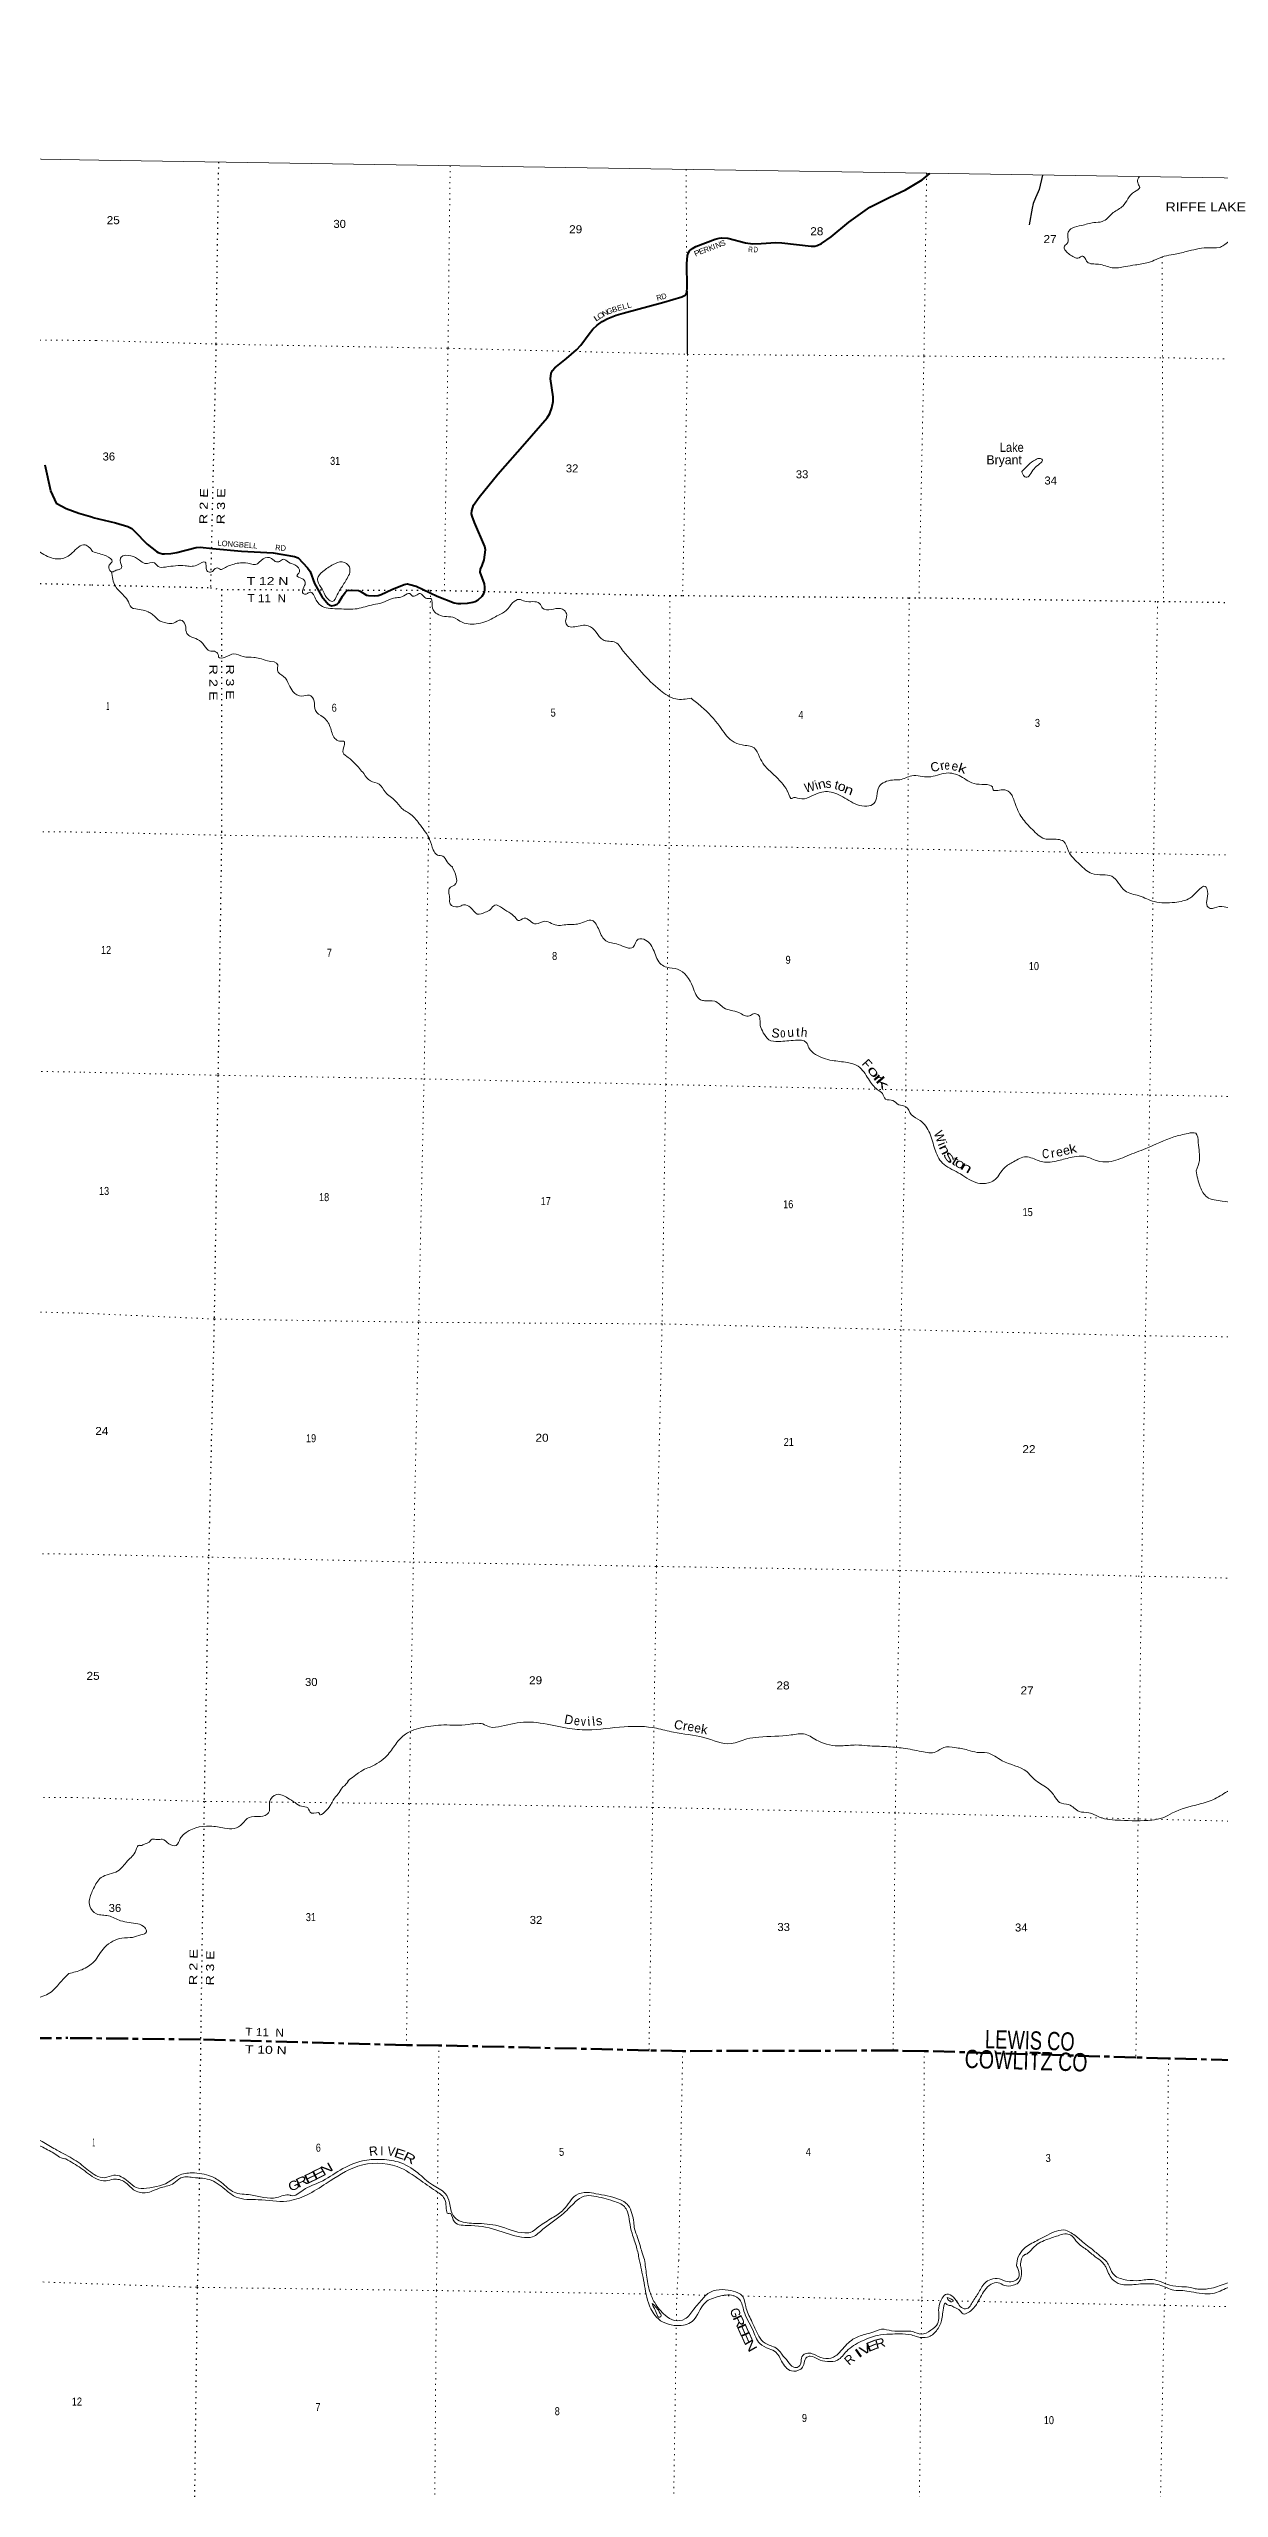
# Model space of a CAD drawing. Header units: feet. Extents: x -509309 to -252658, y -547785 to -360805.
# Drawn here: x -380073 to -354473, y -414164 to -360805 of the extents above; entities that cross this region are included whole.
import ezdxf
from ezdxf.enums import TextEntityAlignment as Align

# ---------------------------------------------------------------- set-up
doc = ezdxf.new("R2010")
doc.units = ezdxf.units.FT
doc.header["$LTSCALE"] = 80
doc.linetypes.add('DOTTED', pattern=[1.5, 0.3, -1.2])
doc.linetypes.add('LONG_DASH_SHORT_DASH', pattern=[9.9, 6, -1.2, 1.5, -1.2])
for name, color, linetype, lineweight in [('11', 7, 'LONG_DASH_SHORT_DASH', 60), ('26', 7, 'Continuous', 40), ('27', 7, 'Continuous', 13), ('29', 7, 'Continuous', 25), ('39', 7, 'Continuous', 13), ('4', 7, 'Continuous', 13), ('6', 7, 'DOTTED', 25), ('7', 7, 'DOTTED', 13)]:
    doc.layers.add(name, color=color, linetype=linetype, lineweight=lineweight)
doc.layers.add('12', color=7, linetype='Continuous')
doc.layers.add('41', color=7, linetype='Continuous')

msp = doc.modelspace()

# ---------------------------------------------------------------- linework, layer by layer
at = {"layer": '11'}
for points in [[(-411290.65, -403790.32), (-408670.03, -403799.57), (-403356.15, -403845.11), (-402970.56, -403857.08), (-398050.18, -403882.49), (-397734.7, -403881.31), (-392746.38, -404054.56), (-392515.37, -404058.12), (-387381.8, -404195.4), (-387259.07, -404185.22), (-382075.37, -404329.31), (-379655.6, -404316.21)], [(-348022.46, -404968.41), (-350213.06, -404914), (-351005.71, -404888.43), (-355582.94, -404762.19), (-356295.17, -404742.01), (-360922.46, -404600.84), (-361604.68, -404591.23), (-366208.41, -404601.37), (-366944.89, -404586.82), (-371542.55, -404478.34), (-372251, -404472.31), (-376751.76, -404347.37), (-379655.6, -404316.21)]]:
    msp.add_lwpolyline(points, dxfattribs=at)
at = {"layer": '26'}
for points in [[(-370596.21, -372103.82), (-370549.35, -371984.12), (-370520.6, -371764.56), (-370534.31, -371694.62), (-370758.79, -371169.64), (-370814.01, -371028.61), (-370826.41, -370974.86), (-370818.76, -370911.05), (-370780.95, -370788.8), (-370658.63, -370611.95), (-370253.42, -370107.75), (-369658.19, -369439.77), (-369169.4, -368874.62), (-369111.36, -368779.41), (-369070.03, -368659.51), (-369041.11, -368518.94), (-369038.8, -368420.08), (-369096.46, -368026.71), (-369086.57, -367902.89), (-369057.64, -367845), (-369003.76, -367786.83), (-368752.65, -367581.84), (-368529.95, -367390.45), (-368437.75, -367290.97), (-368256.16, -367036.94), (-368177.39, -366939.53), (-368082.34, -366848.57), (-367969.77, -366770.17), (-367846.78, -366705.93), (-367660.81, -366629.44), (-367513.67, -366584.76), (-366621.95, -366350.43), (-366227.4, -366232.4), (-366181.32, -366209.78), (-366156.53, -366191.18), (-366135.86, -366166.37), (-366118.15, -366138.46), (-366113.27, -366016.36), (-366120.11, -365510.39), (-366100.74, -365322.92), (-366082.14, -365265.04), (-366050.97, -365219.24), (-365993.29, -365169.94), (-365922.64, -365130.88), (-365495.16, -364971.14), (-365412.65, -364948.74), (-365350.66, -364938.41), (-365218.99, -364947.67), (-364834.32, -365052.82), (-364677.06, -365070.78), (-364490.35, -365066.73), (-364169.9, -365044.02), (-364040.63, -365050.11), (-363396.33, -365125.6), (-363321.55, -365124.53), (-363267.83, -365107.99), (-363175.84, -365062.96), (-362962.02, -364919.71), (-362574.05, -364598.32), (-362117.54, -364272.07), (-362015.64, -364214.93), (-361689.07, -364054), (-361332.03, -363893.07), (-360973.88, -363667.77), (-360804.05, -363530.21)], [(-379106.56, -371056.5), (-379417.08, -370968.3), (-379694.78, -370869.52), (-379899.9, -370755.76), (-380031.96, -370472.2), (-380149.55, -369915.36)], [(-379106.56, -371056.5), (-378615.28, -371172.68), (-378343.68, -371253.99), (-378255.13, -371299.54), (-378199.04, -371353.21), (-377918.74, -371637.28), (-377719.65, -371801.81), (-377684.53, -371822.48), (-377636.38, -371839.29), (-377585.34, -371853.49), (-377539.88, -371855.56), (-377405.58, -371845.22), (-377269.68, -371819.37), (-376853.21, -371713.78), (-376760.89, -371704.65), (-376489.22, -371734.06), (-375858.14, -371791.09), (-375168.43, -371833.02), (-374698.7, -371911.37), (-374618.78, -371942.99), (-374413.55, -372159.44), (-374354.1, -372237.25), (-374262.07, -372504.43), (-374099.78, -372782.87), (-373963.09, -372953.27), (-373932.09, -372976.01), (-373908.01, -372985.34), (-373882.51, -372986.36), (-373824.64, -372978.08), (-373762.5, -372951.6), (-373731.66, -372916.06), (-373648.78, -372776.46), (-373591.15, -372694.86), (-373543.62, -372657.65), (-373515.73, -372647.94), (-373300.48, -372655.63), (-373260.54, -372667.99), (-373125.05, -372755.2), (-373080.77, -372763.08), (-372948.53, -372769.28), (-372867.51, -372761.6), (-372801.82, -372738.27), (-372571.39, -372631.82), (-372301.77, -372523.28), (-372266.65, -372512.95), (-372231.14, -372510.85), (-372173.66, -372521.21), (-372040.77, -372560.37), (-371581.56, -372779.47), (-371208.7, -372924.32), (-371129.37, -372938.09), (-371059.92, -372940.86), (-370917.35, -372928.45), (-370795.43, -372911.92), (-370748.24, -372898.3), (-370683.85, -372860.23), (-370597.07, -372779.61), (-370555.97, -372720.47), (-370545.41, -372690.72), (-370535.08, -372639.04), (-370535.08, -372581.15), (-370546.27, -372507.34), (-370638.54, -372254.25), (-370630.12, -372190.43), (-370596.21, -372103.82)]]:
    msp.add_lwpolyline(points, dxfattribs=at)
at = {"layer": '29'}
msp.add_line((-366113.53, -366109.89), (-366111.86, -367473.88), dxfattribs=at)
msp.add_lwpolyline([(-358341.93, -363568.81), (-358414.54, -363880.55), (-358432.08, -363932.18), (-358492.99, -364066.44), (-358543.56, -364192.43), (-358567.31, -364293.64), (-358633.38, -364653.02)], dxfattribs=at)
at = {"layer": '39'}
for points in [[(-356215.81, -363601.77), (-356254.39, -363659.65), (-356247.09, -363758.32), (-356212.21, -363837.39), (-356326.56, -363932.03), (-356581.52, -364243.6), (-356789.33, -364388.97), (-357036.28, -364585.98), (-357215.76, -364605.06), (-357484.58, -364668.9), (-357688.86, -364725.78), (-357775, -364818.89), (-357780.96, -364931.47), (-357803.47, -365069.93), (-357865.02, -365137.3), (-357847.98, -365199.97), (-357673.42, -365349.83), (-357563.33, -365385.91), (-357453.86, -365341.49), (-357404.46, -365394.65), (-357361.43, -365467.83), (-357110.65, -365516.36), (-356816.08, -365593.82), (-356531.82, -365568.48), (-356307.76, -365532.05), (-356021.01, -365478.58), (-355680.51, -365343.52), (-355470.44, -365300.82), (-355193.64, -365241.14), (-354741.32, -365158.3), (-354471.46, -365150.82), (-354265.87, -365017.49), (-353852.34, -364849.47), (-353837.35, -364914.12), (-353619.29, -364875.57), (-353359.71, -364763.29), (-353208.13, -364727.64), (-353160.6, -364656.01), (-353142.77, -364555.7), (-353042.78, -364593.62), (-352936.47, -364615.55), (-352947.75, -364569.08), (-352956.63, -364500.52), (-352906.09, -364370.58), (-352897.19, -364203.72), (-352899.9, -364127.21), (-352905.14, -364080.84), (-352946.98, -364055.98), (-352968.25, -364005.32), (-352863.83, -363902.46), (-352557.66, -363658.42)], [(-384127.74, -369433.6), (-383869.3, -369449.92), (-383468.77, -369407.82), (-383295.69, -369390.38), (-382945.06, -369452.08), (-382448.79, -369453.68), (-382140.46, -369398.09), (-382066.69, -369308.73), (-382023.4, -369116.35), (-381862.53, -368984.09), (-381713.39, -368956.22), (-381329.87, -369096.85), (-381168.23, -369165.7), (-380979.53, -369301.32), (-380849.32, -369574.8), (-380781.77, -369746.77), (-380661.61, -369895.42), (-380587.35, -370149.94), (-380622.8, -370354.52), (-380780.63, -370547.15), (-380905.24, -370798.61), (-380907.65, -370947.39), (-380661.64, -371266.89), (-380416.96, -371668.82), (-380141.24, -371890.25), (-379806.81, -371959.74), (-379563.65, -371832.77), (-379279.49, -371656.16), (-379195.87, -371703.69), (-379144.48, -371756.77), (-379119.08, -371800.73)], [(-358786.88, -370053.5), (-358494.55, -369792.87), (-358381.41, -369768.64), (-358335.68, -369801.61), (-358366.73, -369851.39), (-358495.44, -369961.88), (-358596.4, -370096.99), (-358678.27, -370176.09), (-358724.38, -370165.24), (-358771.75, -370110.1), (-358786.88, -370053.5)], [(-379119.08, -371800.73), (-378975.1, -371846.67), (-378816.95, -371897.66), (-378688.23, -372020.58), (-378739.61, -372082.09), (-378761.08, -372160.2), (-378688.07, -372245.95), (-378602.93, -372211.18), (-378536.25, -372196.22), (-378483.31, -372160.9), (-378512.77, -372001.44), (-378491.37, -371927.35), (-378275.46, -371896.82), (-378089.87, -371990.53), (-377970.31, -372060.98), (-377758.8, -372052.51), (-377677.61, -372130.35), (-377518.78, -372141.11), (-377093.59, -372114.14), (-376835.7, -372100.42), (-376651.36, -372033.13), (-376631.06, -372140.13), (-376602.53, -372237.2), (-376512.12, -372246.79), (-376450.75, -372189.48), (-376365.78, -372164.77), (-376318, -372195.76), (-376267.38, -372178.51), (-376157.71, -372122.03), (-375878.7, -372050.32), (-375663.62, -372068.06), (-375551.24, -372088.09), (-375385.99, -371960.11), (-375200.69, -371953.2), (-375089.27, -372029.55), (-375026.65, -372016.53), (-374943.28, -371967.65), (-374829.72, -372035.98), (-374693.81, -372092.63), (-374589.79, -372247.33), (-374645.61, -372332.9), (-374539.92, -372391.04), (-374462.75, -372468.82), (-374494.84, -372578.94), (-374507.35, -372721.6), (-374441.09, -372730.78), (-374359.83, -372687.89), (-374221.98, -372865.3), (-374083.5, -373006.5), (-373724.02, -373054.88), (-373325.4, -373051.6), (-372973.63, -372963.02), (-372785.79, -372925.98), (-372560.66, -372827.19), (-372306.07, -372771.16), (-372176.38, -372721.05), (-372114.93, -372776.42), (-372042.21, -372761.57), (-371948.92, -372720.9), (-371849.72, -372805.09), (-371759.58, -372830.77), (-371715.27, -372829.51), (-371690.46, -372908.41), (-371667.17, -373075.82), (-371582.16, -373165.8), (-371420.06, -373220.88), (-371239.23, -373240.06), (-371031.78, -373350.24), (-370677.95, -373376.38), (-370491.88, -373325.22), (-370237.99, -373192.72), (-370067.16, -373090.99), (-369927.38, -372922.34), (-369785.2, -372848.29), (-369661.1, -372888.64), (-369484.11, -372897.69), (-369339.85, -372936.37), (-369273.19, -373040.12), (-369086.49, -373069.46), (-368882.83, -373048.78), (-368796.96, -373088.48), (-368744.25, -373183.95), (-368767.49, -373364.65), (-368704.34, -373438.16), (-368569.61, -373446.5), (-368273.35, -373425.38), (-368102.68, -373567.13), (-367950.56, -373734.72), (-367854.42, -373762.52), (-367705.75, -373779.13), (-367509.95, -373981.68)], [(-378700.4, -372242.98), (-378616.96, -372559.05), (-378429.32, -372767.49), (-378332.99, -372901.94), (-378226.82, -373048.63), (-378210.75, -373050.91), (-377897.97, -373122.64), (-377810.26, -373172.43), (-377766.61, -373209.39), (-377681.53, -373295.35), (-377487.51, -373367.07), (-377344.63, -373369.5), (-377184.45, -373301.8), (-377087.61, -373406.07), (-377064.21, -373567.45), (-376987.22, -373655.29), (-376819.29, -373722.54), (-376672.66, -373857.84), (-376555.93, -373976.53), (-376451.4, -373984.35), (-376370.03, -374052.14), (-376358.96, -374110.68), (-376216.08, -374113.11), (-376027.62, -374039.86), (-375819.31, -374099.75), (-375592.16, -374117.7), (-375465.69, -374137.97), (-375289.47, -374191.27), (-375063.53, -374279.63), (-375073.65, -374400.19), (-374937.08, -374535.32), (-374821.36, -374712.35), (-374733.4, -374864.77), (-374537.85, -374964.68), (-374374.44, -374943.32), (-374267.98, -375073.91), (-374243.34, -375279.58), (-374072.73, -375425.35), (-373917.42, -375641.29), (-373817, -375888.49), (-373713.32, -375946.59), (-373608.92, -375962.46), (-373612.42, -376048.92), (-373635.24, -376205.48), (-373522.23, -376306.01), (-373371.65, -376445.4), (-373186.12, -376659.84), (-373039.9, -376819.28), (-372849.9, -376890.93), (-372712.01, -377066.33), (-372497.83, -377253.09), (-372351.75, -377420.58), (-372156.72, -377550.67), (-371945.44, -377789.69), (-371743.43, -378098.99), (-371664.83, -378327.7), (-371570.14, -378439.99), (-371451.79, -378464.14), (-371363.34, -378588.39), (-371248.43, -378694.98), (-371237.29, -378701.06)], [(-373499.65, -372298.09), (-373498.9, -372137.12), (-373658.06, -372027.77), (-373850.26, -372084.86), (-374080.35, -372237.89), (-374193.83, -372398.95), (-374173.32, -372493.87), (-374069.64, -372668.69), (-373965.47, -372846.57), (-373876.2, -372891.31), (-373763, -372746.35), (-373634.5, -372531.22), (-373499.65, -372298.09)], [(-367509.95, -373981.68), (-367103.29, -374447.38), (-366697.36, -374838.63), (-366360.39, -375025.46), (-366021.46, -375012.38)], [(-366021.46, -375012.38), (-365797.69, -375196.02), (-365396.55, -375631.45), (-365128.16, -375943.89), (-364910.27, -376032.11), (-364647.73, -376098.96), (-364526.31, -376296.21), (-364422.7, -376475.05), (-364212.96, -376685.88), (-363921.01, -377032.92), (-363907.4, -377061.33), (-363813.2, -377201.77), (-363809.1, -377197.82), (-363658.28, -377206.42), (-363243.54, -377084.7), (-362925.25, -377070), (-362578.01, -377244.94), (-362181.64, -377372.42), (-362025.62, -377312.7), (-361964.49, -377152.77), (-361910.59, -376944.42), (-361620.27, -376800.46), (-361461.12, -376793.11), (-361200.01, -376709.02), (-360825.99, -376731.48), (-360446.12, -376647.4), (-360125.32, -376721.28), (-359781.96, -376888.1), (-359423.41, -376990.79), (-359423.45, -376992.81), (-359210.45, -377014.54), (-359056.4, -377069.48), (-358945.47, -377290.7), (-358784.22, -377629.49), (-358559.1, -377882.83), (-358290.78, -378082.59), (-358003.23, -378099.56), (-357877.11, -378139.94), (-357770.09, -378355.05), (-357521.45, -378645.02), (-357261.22, -378846.64), (-357022.1, -378870.84), (-356825.41, -378904.37), (-356532.98, -379223.25), (-356224.87, -379333.14), (-355892.9, -379459.52), (-355442.28, -379475.24), (-355112.57, -379382.26), (-354948.92, -379230.11), (-354780.07, -379126.34), (-354727.57, -379233.88), (-354747.26, -379442.81), (-354713.46, -379584.24), (-354617.25, -379608.01), (-354578.77, -379594.58), (-354362.97, -379570.09), (-354094.8, -379661.18), (-353867.06, -379644.93), (-353659.31, -379620.3), (-353457.24, -379692.16), (-353244.14, -379707.86), (-353042.52, -379689.16), (-352840.98, -379674.48), (-352567.09, -379667.07), (-352412.8, -379707.93), (-352156.78, -379802.84), (-351894.76, -379783.16), (-351787.08, -379607.92), (-351769.67, -379415.04), (-351610.81, -379307.08), (-351251.32, -379472.16), (-350997.62, -379585.14), (-350631.48, -379597.41), (-350444.33, -379600.6), (-350379, -379547.38), (-350272.63, -379565.29), (-350071.98, -379602.92), (-349988.33, -379537.94), (-349937.9, -379414.04), (-349726.01, -379383.44), (-349606.28, -379327.13), (-349409.81, -379139.31), (-349199.84, -379102.64), (-349019.53, -379152), (-348575.39, -379193.77), (-348288.7, -379144.32), (-348035.23, -379035.95), (-347792.81, -378985.75), (-347665.79, -378973.83), (-347629.08, -378972.51)], [(-371251.3, -378693.32), (-371161.74, -378921.82), (-371170.27, -379066.55), (-371313.07, -379176.81), (-371320.83, -379277.28), (-371304.87, -379402.31), (-371296.64, -379509.1), (-371116.56, -379572.53), (-371001.13, -379532.24), (-370849.06, -379585.14), (-370702.6, -379730.5), (-370528.85, -379693.21), (-370415.09, -379632.77), (-370314.76, -379533.87), (-370150.92, -379605.07), (-369965.71, -379720.91), (-369852.8, -379827.47), (-369809.33, -379874.49), (-369675.58, -379822.44), (-369547.76, -379880.96), (-369414.04, -379947.62), (-369227.83, -379888.42), (-369077.7, -379937.25), (-368921.47, -379982.17), (-368762.15, -379964.76), (-368471.89, -379941.53), (-368190.86, -379869.85), (-368037.56, -380085.76), (-367890.58, -380317.65), (-367618.18, -380396.74), (-367293.08, -380454.6), (-367181.4, -380281.44), (-367020.73, -380302.28), (-366835.68, -380544.89), (-366677.59, -380833.31), (-366557.86, -380893.7), (-366319.11, -380940.02), (-365987.58, -381325.98), (-365817.27, -381606.56), (-365731.09, -381628.15), (-365507.79, -381635.98), (-365304.98, -381782.3), (-364982.69, -381886.38), (-364748.46, -381960.8), (-364657.04, -381912.05), (-364562.74, -381929.75), (-364510.51, -382170.1), (-364444.75, -382326.16), (-364326.6, -382479.08), (-364111.9, -382518.96), (-363739.03, -382491.1), (-363504.35, -382539.36), (-363448, -382657.03), (-363305.57, -382802.32), (-362939.45, -382933.32), (-362606.1, -382979.24), (-362372, -383061.7), (-362145.28, -383339.22), (-361944, -383574.05), (-361840.78, -383658.31), (-361770.37, -383778.23), (-361609.9, -383811.14), (-361480.62, -383901.88), (-361324.35, -383944.79), (-361208.49, -384113.77), (-361017.52, -384245.8), (-360804.93, -384525.1), (-360692.11, -384871.1), (-360526.28, -385177.77), (-360179.66, -385388.92), (-359796.86, -385602.69), (-359620.15, -385627.84), (-359372.99, -385535.46), (-359171.35, -385281.33), (-358971.86, -385151.92), (-358700.2, -385039.84), (-358553.86, -385074.53), (-358297.63, -385157.37), (-357954.7, -385114.92), (-357647.48, -385041.67), (-357429.87, -385029.28), (-357153.72, -385124.53), (-356888.47, -385151.18), (-356485.64, -385019.2), (-356080.33, -384861.1), (-355464.02, -384605.99), (-355150.69, -384528.82), (-354987.59, -384525.56), (-354932.76, -384731.74), (-354907.23, -385120.53), (-354979.63, -385350.7)], [(-354979.63, -385350.7), (-354890.96, -385696.3), (-354743.84, -385920.14), (-354405.17, -386008.41), (-353952.25, -386124.78), (-353757.77, -386287.06), (-353785.76, -386509.94), (-353780.65, -386681.06), (-353663.95, -386918.48), (-353636.77, -387094), (-353581.21, -387257.94), (-353393.54, -387347.66), (-353148.62, -387386.03), (-352971.79, -387286.42), (-352753.86, -387372.63), (-352747.38, -387378)], [(-379632.24, -402906.73), (-379350.4, -402822.14), (-379085.72, -402647.56), (-378854.87, -402333.57), (-378669.37, -402197.88), (-378472.96, -402130.8), (-378239.18, -402114.66), (-378057.1, -402061.42), (-377939.25, -401997.02), (-377975.82, -401899.81), (-378129.43, -401818.72), (-378502.65, -401749.99), (-378768.56, -401644.85), (-379029.47, -401600.16), (-379177.56, -401432.64), (-379183.16, -401289.68), (-379092.41, -401045.74), (-378927.27, -400807.08), (-378568.6, -400668.31), (-378353.4, -400444.6), (-378248.97, -400341.74), (-378166.23, -400212.36), (-378089.84, -400100.98), (-378085.85, -400103.06), (-377992.9, -400082.51), (-377881.36, -400034.1), (-377813.81, -399968.85), (-377703.24, -399976.77), (-377592.39, -399968.59), (-377449.16, -400067.62), (-377284.74, -400104.63), (-377197.59, -399953.18), (-377127.65, -399865.84), (-376544.74, -399680.58), (-376227.49, -399726.23), (-376018.24, -399731.8), (-375841.4, -399632.19), (-375694.06, -399491.83), (-375442.1, -399471.98), (-375265.58, -399390.47), (-375246.23, -399201.66), (-375243.39, -399153.41), (-375087.58, -398989.05), (-374847.38, -399067.59), (-374688.05, -399166.89), (-374546.53, -399247.78), (-374410.21, -399280.28), (-374327.69, -399398.4), (-374152.76, -399409.42), (-374152.79, -399411.43), (-373940.92, -399264.13), (-373826.92, -399072.9), (-373720.03, -398943.92), (-373633.34, -398818.63), (-373574.08, -398767.32), (-373518.23, -398679.74), (-373522.32, -398683.69), (-373359.16, -398559.7), (-373025.99, -398382.27), (-372679.67, -398142.68), (-372484.04, -397886.43), (-372273, -397670.7), (-371888, -397522.31), (-371436.2, -397469.64), (-370900.61, -397460.65), (-370576.31, -397448.07), (-370430.45, -397510.92), (-370174.53, -397495.15), (-369621.46, -397405.97), (-369323.91, -397427.14), (-368734.01, -397537.79), (-368297.86, -397575.4), (-367491.54, -397508.65), (-366783.54, -397540.82), (-366408.62, -397627.7), (-365748.33, -397741.56), (-365144.76, -397876.6), (-364802.84, -397775.77), (-364540.44, -397733.96), (-363839.15, -397687.55), (-363532.89, -397670.63), (-363245.57, -397818.39), (-362740.16, -397925.6), (-362417.77, -397906.94), (-362164.42, -397923.33), (-361752.1, -397942.42), (-361384.36, -397978.87), (-360980.99, -398050.13), (-360673.14, -398057.38), (-360498.35, -397959.75), (-360252.81, -397961.92)], [(-360252.81, -397961.92), (-359973.96, -398016.97), (-359765.51, -398068.81), (-359552.3, -398078.48), (-359221.12, -398251.13), (-358683.75, -398489.67), (-358513.59, -398661.6), (-358242.96, -398843.28), (-358080.88, -399017.08), (-357964.68, -399165.95), (-357766.18, -399211.58), (-357539.27, -399360.32), (-357322.38, -399390.18), (-357090.51, -399484.67), (-356634.78, -399554.81), (-355946.25, -399548.43), (-355707.9, -399500.17), (-355494.7, -399393.13), (-354909.68, -399201.87), (-354569.53, -399086.93), (-354254.37, -398903.15), (-354235.86, -398894.18)], [(-379632.24, -402906.73), (-379810.93, -403087.19), (-380017.39, -403305.22), (-380327.04, -403443.23), (-380495.04, -403519.07), (-380538.52, -403598.84), (-380569.6, -403781.36), (-380664.86, -403956.86), (-380771.36, -404081.91), (-380884.08, -404094.25), (-380996.84, -403964.17), (-381049.62, -403729.55), (-381223.95, -403739.12), (-381497.21, -403863.62), (-381800.97, -404009.77), (-381955.75, -404138.1), (-382098.41, -404262.59), (-382348.44, -404317.07), (-382586.97, -404405.9), (-382784.52, -404569.77), (-382935.22, -404694.14), (-383038.48, -404867.51), (-383153.02, -404992.44), (-383485.25, -405035.59), (-383623.57, -405140.04), (-383731.95, -405257.02), (-383904.03, -405336.82), (-384008.65, -405469.95), (-384043.49, -405636.32), (-384073.56, -405756.51), (-384150.64, -405801.58), (-384205.49, -405838.94), (-384265.95, -405863.92)], [(-394628.46, -408707.21), (-394456.02, -408643.4), (-394298.14, -408571.42), (-394147.31, -408439.01), (-393965.32, -408367.4), (-393783.52, -408307.86), (-393569.48, -408367.46), (-393345.28, -408419.17), (-393121.75, -408388.42), (-392898.15, -408353.65), (-392792.14, -408258.76), (-392790.68, -408168.29), (-392858.74, -407903.81), (-392931.09, -407780.03), (-393000.78, -407740.75), (-393038.82, -407732.12), (-393087.81, -407654.95), (-393261.89, -407485.36), (-393459.3, -407267.15), (-393526.55, -407077.09), (-393526.51, -406701.04), (-393559.29, -406366.72), (-393546.36, -406063.27), (-393435.22, -405900.08), (-393333.42, -405817.18), (-392999.27, -405780.09), (-392720.7, -405699.92), (-392515.22, -405791.56), (-392093.76, -405822.17), (-391655.71, -405945.55), (-391308.55, -406097.69), (-391130.29, -406257.28), (-390968.25, -406302.01), (-390728.23, -406120.69), (-390428.23, -405833.72), (-390294.44, -405636.69), (-390139.5, -405248.95), (-390011.09, -405011.62), (-389901.99, -404850.41), (-389691.35, -404622.39), (-389457.78, -404342.44), (-389348, -404263.69), (-389197.5, -404276.06), (-389101.44, -404299.66), (-389064.28, -404362.57), (-389094.93, -404518.95), (-389110.23, -404719.81), (-389083.15, -405158.62), (-389080.5, -405492.48), (-389017.05, -406042.44), (-388934.86, -406427.8), (-388834.07, -406781.27), (-388624.51, -407118.31), (-388325.27, -407376.29), (-387975.42, -407486.24), (-387867.72, -407536.16), (-387684.51, -407762.19), (-387425.38, -408015.54), (-387099.5, -408241.75), (-386796.85, -408288.64), (-386389.45, -408194.36), (-386129.89, -408047.53), (-385859.21, -407834.51), (-385769.04, -407600.62), (-385710.45, -407207.37), (-385567.91, -406841.56), (-385395.7, -406629.04), (-385229.32, -406404.36), (-385079.17, -406189.49), (-384943.38, -405992.49), (-384851, -405746.57), (-384773.4, -405669.33), (-384641.01, -405683.43), (-384551.52, -405741.12), (-384398.96, -405874.18), (-383974.62, -406224.58), (-383702.46, -406417.79), (-383415.17, -406420.2), (-382739.21, -406368.26), (-382317.19, -406364.69), (-382025.56, -406471.74), (-381652.57, -406517.7), (-381222.07, -406486.11), (-380781.72, -406466.74), (-380607.67, -406513.66), (-380204.91, -406706.87), (-379932.1, -406859.88), (-379802.8, -406940.3), (-379699.23, -406961.3)], [(-381601.06, -406438.05), (-381276.8, -406390.75), (-380884.66, -406370.64), (-380608.19, -406421.15), (-380216.99, -406584.02), (-379928.34, -406751.35), (-379697.65, -406871.54)], [(-367158.05, -409161.95), (-367218.16, -408892.3), (-367315.6, -408588.81), (-367371.58, -408332.31), (-367416.18, -408116.24), (-367484.71, -408004.4), (-367724.18, -407883.62), (-368151.08, -407775.74), (-368364.46, -407776.13), (-368557.87, -407903.63), (-368807.6, -408144.86), (-369266.63, -408501.25), (-369490.82, -408662.44), (-369732.54, -408672.41), (-370295.42, -408511.91), (-370921.78, -408414.71), (-371225.65, -408292.83), (-371313.78, -408150.48), (-371317.84, -408152.42), (-371392.28, -407915.73), (-371563.58, -407693.48), (-371935.57, -407435.62), (-372455.64, -407126.94), (-373311.05, -407122.44), (-374003.89, -407496.98), (-374435, -407751.23), (-374864.04, -407884.78), (-375491.54, -407853.97), (-375977.66, -407795.38), (-376186.57, -407652.98), (-376518.86, -407428), (-376920.39, -407366.83), (-377188.31, -407378.36), (-377339.26, -407494.51), (-377614.63, -407588.42), (-377962.8, -407701.21), (-378217.29, -407634.5), (-378411.7, -407468.2), (-378658.21, -407405.65), (-378821.87, -407441.09), (-379030.43, -407395.29), (-379370.66, -407164.13), (-379699.23, -406961.3)], [(-379697.65, -406871.54), (-379349.36, -407096.07), (-379041.29, -407324.67), (-378858.93, -407372.05), (-378652.7, -407319.22), (-378336.97, -407453.38), (-378162.13, -407587.15), (-377932.89, -407601.11), (-377400.68, -407437.13), (-377229.6, -407321.32), (-376942.85, -407267.85), (-376519.42, -407343.47), (-376296.29, -407478.07), (-376020.13, -407690.03), (-375658.81, -407748.5), (-375084.08, -407804.56), (-374797.4, -407755.12), (-374771.37, -407763.61), (-374507.59, -407641.33), (-374132.16, -407464.62), (-373696.96, -407206.42), (-373208.39, -407005.47), (-372827.37, -406971.71), (-372433.82, -407028.72), (-372003.13, -407267.46), (-371683.53, -407528.45), (-371400.96, -407718.38), (-371309.88, -407923.17), (-371228.08, -408200.23), (-371097.17, -408313.13), (-370737.86, -408371.57), (-370241.64, -408428.31), (-369664.55, -408581), (-369543.56, -408568.98), (-369352.16, -408441.44), (-369065.1, -408253.16), (-368812.32, -408068.32), (-368678.55, -407897.55), (-368541.26, -407757.02), (-368298.64, -407694.75), (-368107.89, -407722.14), (-367612.71, -407839.23), (-367399.7, -407977.68), (-367318.23, -408156.14), (-367279.22, -408345.95), (-367261.55, -408489.12), (-367194.37, -408679.41), (-367139.02, -408855.41), (-367101.16, -408994.9), (-367040.72, -409163.73)], [(-358908.72, -409292.15), (-358868.15, -409102.91), (-358740.24, -408921.98), (-358463.52, -408749.61), (-358227.91, -408626.86), (-357833.6, -408522.9), (-357707.76, -408579.37), (-357495.27, -408747.99), (-357213.29, -408972.12), (-357028.7, -409124.17), (-356931.62, -409214.36), (-356876.42, -409323.84)], [(-358820.08, -409293.59), (-358722.39, -409055.08), (-358702.13, -409047.38), (-358518.12, -408881.49), (-358223.43, -408717.48), (-357964.26, -408629.33), (-357814.79, -408599.68), (-357690.89, -408652.1), (-357582.43, -408782.73), (-357381.84, -408941.08), (-357183.3, -409101.42), (-357036.33, -409216.6), (-357002.78, -409255.41), (-356955.58, -409322.6)], [(-367158.05, -409161.95), (-367065.89, -409607.5), (-366955.17, -410112.57), (-366784.8, -410421.31), (-366328.48, -410607.93), (-366000.59, -410514.27), (-365712.5, -410100.92), (-365416.44, -409968.83), (-365105.16, -409951.36), (-364961.29, -410040.95), (-364870.77, -410288.76), (-364677.06, -410700.13), (-364520.65, -410996.7), (-364318.77, -411114.9), (-364170.78, -411190.45), (-364045.72, -411382.32), (-363828.51, -411599.06), (-363627.47, -411558.57), (-363558.47, -411456.71), (-363515.3, -411318.48), (-363416.62, -411275.12), (-363248.49, -411342.82), (-363042.09, -411392.76), (-362819.05, -411362.49), (-362620.86, -411163.3), (-362298.12, -410951.1), (-361947.87, -410821.48), (-361674.66, -410793.65), (-361463.84, -410787.38), (-361207.07, -410811.63), (-361068.86, -410852.97), (-360852.12, -410860.81), (-360660.39, -410721.82), (-360546.32, -410495.82), (-360493.78, -410174.89), (-360465.23, -410114.87), (-360415.34, -410155.46), (-360345.18, -410168.1), (-360257.2, -410215.04), (-360145.23, -410276.24), (-360073.51, -410351.16), (-359964.9, -410321.94), (-359780.91, -410142.72), (-359599.96, -409830.9), (-359464.53, -409703.49), (-359307.69, -409668.66), (-359173.63, -409728.03), (-358978.9, -409725.65), (-358872.11, -409672.32), (-358802.8, -409528.28), (-358799.82, -409395.74), (-358820.08, -409293.59)], [(-367040.72, -409163.73), (-366998.86, -409501.61), (-366925.29, -409869.79), (-366820.63, -410105.67), (-366591.79, -410380.76), (-366391.88, -410492.91), (-366160.8, -410462.71), (-365962.48, -410245.44), (-365757.99, -410008.14), (-365707.36, -409948.31), (-365473.65, -409831.77), (-365212.67, -409829.95), (-365000.34, -409891.99), (-364900.49, -409963.13), (-364829.9, -410190.69), (-364705.68, -410497.03), (-364541.55, -410835.84), (-364406.21, -410993.65), (-364166.09, -411098.1), (-364052.51, -411213.54), (-364040.6, -411231.72), (-363907.26, -411389.51), (-363779.73, -411517.12), (-363681.32, -411511.92), (-363622.49, -411428.05), (-363603.43, -411291.63), (-363468.32, -411208.41), (-363346.05, -411233.54), (-363135.9, -411319.66), (-362912.92, -411297.43), (-362733.15, -411146.29), (-362484.48, -410907.36), (-362224.75, -410801.08), (-362051.75, -410752.32), (-361858.57, -410687.66), (-361640.01, -410721.63), (-361365.04, -410727.96), (-361172.41, -410739.62), (-360994.16, -410795.35), (-360778.75, -410710.79), (-360633.16, -410567.4), (-360608.59, -410228.16), (-360534.72, -410009.85), (-360429.66, -409918.33), (-360285.61, -409983.82), (-360178.31, -410133.35), (-360082.65, -410228.56), (-359964.18, -410223.53), (-359893.23, -410129.72), (-359747.05, -409905.99), (-359598.82, -409676.25), (-359471.78, -409596.98), (-359280.99, -409586.53), (-359100.77, -409646.29), (-358962.18, -409635.41), (-358865.26, -409559.9), (-358869.94, -409377.08), (-358908.72, -409292.15)], [(-351928.91, -409400.09), (-351955.93, -409583.79), (-352057.63, -409763.71), (-352214.43, -409794.53), (-352381.02, -409791.12), (-352545.75, -409807.81), (-352659.83, -409760.66), (-352731.38, -409663.65), (-352821.68, -409658.87), (-352929.26, -409547.5), (-353103.63, -409509.88), (-353224.66, -409589.2), (-353382.97, -409824.88), (-353483.86, -409896.34), (-353641.85, -409814.67), (-353936.24, -409719.81), (-354292.02, -409783.1), (-354614.1, -409904.93), (-355087.56, -409866.8), (-355272.06, -409841.15), (-355462.69, -409831.51), (-355789.04, -409714.29), (-355943.45, -409692.9), (-356341.04, -409709.65), (-356634.06, -409701.16), (-356811.93, -409593.21), (-356892.79, -409465.74), (-356955.58, -409322.6)], [(-356876.42, -409323.84), (-356767.12, -409505.21), (-356490.87, -409609.97), (-356227.99, -409622.22), (-355932.72, -409598.59), (-355550.23, -409724.33), (-355289.5, -409756.64), (-355094.93, -409776.36), (-354996.75, -409801.28), (-354880.4, -409812.3), (-354639.33, -409788.22), (-354303.32, -409682.58), (-353981.65, -409616.99), (-353635.04, -409708.28), (-353480.84, -409757.78), (-353375.42, -409618.07), (-353191.48, -409444.87), (-353010.69, -409428.31), (-352798.85, -409556.63), (-352500.87, -409709.77), (-352290.07, -409707.53), (-352137.47, -409702.78), (-352052.19, -409570.93), (-351997.02, -409398.97)], [(-366874.27, -410124.8), (-366782.74, -410217.36), (-366699.34, -410340.59), (-366683.78, -410409.01), (-366732.04, -410420.65), (-366761.92, -410388.26), (-366815.14, -410255.25), (-366864.7, -410170.48), (-366874.4, -410124.2)], [(-360420.16, -409990.72), (-360340.1, -410023.53), (-360294.27, -410070.11), (-360324.51, -410087.94), (-360366.56, -410073.52), (-360406.43, -410035.03), (-360420.16, -409990.72)]]:
    msp.add_spline(points, degree=3, dxfattribs=at)
at = {"layer": '4'}
msp.add_lwpolyline([(-505285.47, -360804.75), (-473709.75, -361478.07), (-442133.15, -362107.95), (-410555.71, -362694.39), (-378977.49, -363237.41), (-347398.54, -363736.98), (-315818.95, -364193.12), (-284238.76, -364605.82), (-252658.03, -364975.08), (-254669.8, -547785.08), (-286501.98, -547412.88), (-318333.63, -546996.89), (-350164.67, -546537.13), (-381995.06, -546033.57), (-413824.72, -545486.23), (-445653.6, -544895.12), (-477481.62, -544260.22), (-509308.75, -543581.54)], close=True, dxfattribs=at)
msp.add_lwpolyline([(-505285.47, -360804.75), (-473709.75, -361478.07), (-442133.15, -362107.95), (-410555.71, -362694.39), (-378977.49, -363237.41), (-347398.54, -363736.98), (-315818.95, -364193.12), (-284238.76, -364605.82), (-252658.03, -364975.08), (-254669.8, -547785.08), (-286501.98, -547412.88), (-318333.63, -546996.89), (-350164.67, -546537.13), (-381995.06, -546033.57), (-413824.72, -545486.23), (-445653.6, -544895.12), (-477481.62, -544260.22), (-509308.75, -543581.54)], close=True, dxfattribs=at)
at = {"layer": '6'}
for p, q in [((-376416.43, -367264.19), (-376354.38, -363280.56)), ((-376416.43, -367264.19), (-376538.19, -372592.44)), ((-376783.77, -407370.2), (-376800.01, -409006.11))]:
    msp.add_line(p, q, dxfattribs=at)
for points in [[(-410721.39, -371959.38), (-408084.02, -371975.23), (-402928, -372090.74), (-402425.93, -372106.5), (-397589.52, -372199.55), (-397099.15, -372224.64), (-392465.82, -372356.6), (-391901.56, -372378.99), (-386949.56, -372437.07), (-381802.35, -372476.02), (-381342.14, -372471.04), (-379130.92, -372532.05)], [(-379130.92, -372532.05), (-376538.19, -372592.44), (-376295.28, -372630.78), (-374086.55, -372640.19)], [(-376295.28, -372630.78), (-376292.29, -377933.09), (-376373.23, -383257.9), (-376456.79, -388588.81), (-376578.49, -393796.33), (-376676.38, -399141.08), (-376754.55, -404421.67), (-376782.83, -407275.37)], [(-373699.93, -372641.83), (-371726.28, -372650.24), (-371422.39, -372653.4), (-366490.64, -372765.55), (-366210.82, -372764.28), (-361255.87, -372814.46), (-361040.45, -372812.09), (-355822.33, -372892.9), (-355693.47, -372891.07), (-350553.97, -372978.59), (-350481.39, -372971.78), (-347539.17, -373030.48)], [(-376800.01, -409006.11), (-376829.12, -409770.52), (-376896.06, -415058.47), (-376985.59, -420416.53), (-377073.45, -425820.8), (-377114.02, -427365.8)]]:
    msp.add_lwpolyline(points, dxfattribs=at)
at = {"layer": '7'}
for p, q in [((-371542.55, -404478.34), (-371569.72, -407599.09)), ((-366208.41, -404601.37), (-366295.45, -409175.55)), ((-360922.46, -404600.84), (-360957.6, -409260.16)), ((-355582.94, -404762.19), (-355627.38, -409343.18)), ((-371570.49, -407688.1), (-371582.77, -409090.98)), ((-371596.32, -409840.59), (-371582.77, -409090.98)), ((-355647.49, -409698.49), (-355627.38, -409343.18)), ((-365335.24, -409950.78), (-365083.66, -409956.76)), ((-360376.58, -410066.92), (-360293.56, -410068.66)), ((-360222.77, -410070.14), (-359859.24, -410077.74))]:
    msp.add_line(p, q, dxfattribs=at)
for points in [[(-371294.41, -363362.95), (-371341.43, -367356.65), (-371422.39, -372653.4)], [(-366135.93, -363445.79), (-366102.04, -367488.13), (-366210.82, -372764.28)], [(-360873.61, -363529.11), (-360931.52, -367527.89), (-361040.45, -372812.09)], [(-355723, -365355.15), (-355713.39, -367636.77), (-355693.47, -372891.07)], [(-410627.37, -366701.42), (-407962.13, -366788.85), (-402802.74, -366819.95), (-397587.81, -366896.15), (-392285.63, -367044.07), (-387031.82, -367076.62), (-381708.64, -367168.56), (-379042.65, -367185.31)], [(-379042.65, -367185.31), (-376416.43, -367264.19), (-371341.43, -367356.65), (-366102.04, -367488.13), (-360931.52, -367527.89), (-355710.6, -367562.47), (-350404.38, -367670.94), (-347459.15, -367742.09)], [(-371726.28, -372650.24), (-371765.04, -378068.43), (-371865.64, -383336.68), (-371983.31, -388660.97), (-372099.62, -393906.81), (-372190.4, -399189.3), (-372251, -404472.31)], [(-366490.64, -372765.55), (-366501.28, -378158.18), (-366579.83, -383460.9), (-366659.75, -388697.3), (-366781.1, -394001.4), (-366865.63, -399271.93), (-366944.89, -404586.82)], [(-361255.87, -372814.46), (-361285.88, -378309.27), (-361328.12, -383578.5), (-361434.34, -388822.5), (-361458.4, -394088.02), (-361559.62, -399392.47), (-361604.68, -404591.23)], [(-355822.33, -372892.9), (-355907.12, -378412.93), (-355991.76, -383689.5), (-356088.33, -388957.81), (-356170.65, -394216.3), (-356247.79, -399525.18), (-356295.17, -404742.01)], [(-379220.18, -377939.28), (-381516.42, -377916.02), (-386754.23, -377887.74), (-391991.25, -377686.53), (-397205.46, -377566.1), (-402525.33, -377393.78), (-408186.12, -377304.69)], [(-347622.85, -378560.38), (-350616.7, -378503.03), (-355907.12, -378412.93), (-361285.88, -378309.27), (-366578.37, -378229.69), (-371765.04, -378068.43), (-376295.08, -378007.39), (-379220.18, -377939.28)], [(-408337.82, -382595.18), (-402594.48, -382673.47), (-397314.04, -382798.94), (-392060.46, -382970.24), (-386856.55, -383231.27), (-381556.73, -383151.92), (-379306.87, -383190.73)], [(-379306.87, -383190.73), (-376373.23, -383257.9), (-371865.64, -383336.68), (-366579.83, -383460.9), (-361328.12, -383578.5), (-355991.76, -383689.5), (-350622.96, -383786.96), (-347702.27, -383808.64)], [(-379393.86, -388460.42), (-381657.56, -388402.97), (-386940.44, -388428.29), (-392246.28, -388258.56), (-397477.14, -388049.03), (-402617.38, -387951.5), (-408456.34, -387821.83)], [(-350803.43, -389017.62), (-356088.33, -388957.81), (-361434.34, -388822.5), (-366659.75, -388697.3), (-371983.31, -388660.97), (-376456.79, -388588.81), (-379393.86, -388460.42)], [(-411101.17, -393194.38), (-408564.5, -393153.21), (-402760.73, -393222.37), (-397581.89, -393293.99), (-392301.59, -393552.18), (-387044.44, -393627.01), (-381771.49, -393718.17), (-379480.86, -393731.04)], [(-379480.86, -393731.04), (-376504.19, -393799.12), (-372099.62, -393906.81), (-366781.1, -394001.4), (-361458.4, -394088.02), (-356244.95, -394213.51), (-350940.89, -394329.99), (-347862.26, -394381.85)], [(-379568.76, -399055.27), (-381939.94, -399050.64), (-387150.2, -398934.29), (-392390.04, -398783.31), (-397723.95, -398609.12), (-402866.94, -398557.8), (-408672.59, -398480.57), (-411195.59, -398513.46)], [(-347942.64, -399693.3), (-350915.76, -399654.22), (-361559.62, -399392.47), (-366865.63, -399271.93), (-372190.4, -399189.3), (-376676.38, -399141.08), (-379568.76, -399055.27)], [(-396199.09, -409234.8), (-392932.66, -409310.95), (-387433.06, -409464.4), (-382119.62, -409582.55), (-379743.98, -409669.59)], [(-366346.17, -410503.84), (-366337.53, -409926.95), (-366295.45, -409175.55)], [(-360957.6, -409260.16), (-360980.69, -410054.3), (-360989.09, -410793.34)], [(-379743.98, -409669.59), (-376829.12, -409770.52), (-371596.32, -409840.59), (-366999.29, -409916.09)], [(-356604.36, -455045.79), (-356536.59, -453014.35), (-356468.55, -447848.93), (-356331, -442513.37), (-356146.83, -437115.94), (-356017.04, -431742.15), (-355907.32, -426368.19), (-355843.87, -421007.9), (-355784.81, -415699.8), (-355673.91, -410165.17), (-355651.25, -409764.77)], [(-371596.32, -409840.59), (-371638.2, -415271.36), (-371723.31, -420573.22), (-371826.24, -425904.9)], [(-366911.1, -409917.54), (-366337.53, -409926.95), (-365701.73, -409942.07)], [(-364901.66, -409961.09), (-360980.69, -410054.3), (-360562.51, -410063.04)], [(-359740.17, -410080.22), (-355673.91, -410165.17), (-350312.94, -410276.49), (-348104.37, -410381.32)], [(-366594.44, -428842.98), (-366554.48, -426075.88), (-366505.02, -420707.44), (-366420.7, -415479.9), (-366347.7, -410606.34)], [(-360989.97, -410871.45), (-361043.14, -415551.18), (-361094.04, -420843.28), (-361181.83, -426237.51), (-361333.59, -431595.05), (-361469.55, -436988.87), (-361677.65, -442364.01), (-361663.18, -447775.17), (-361674.67, -450432.38), (-361819.53, -452937.83), (-361846.1, -454964.09)]]:
    msp.add_lwpolyline(points, dxfattribs=at)

# ---------------------------------------------------------------- texts
at = {"layer": '12'}
for s, width, p in [('LEWIS CO', 0.75, (-359601.65, -404537.58)), ('COWLITZ CO', 0.8, (-360045.59, -404969.63))]:
    msp.add_text(s, height=400, rotation=358.253, dxfattribs=dict(at, width=width)).set_placement(p)
at = {"layer": '27'}
for s, rotation, width, p in [('P', 23.937, 1.2, (-365870.45, -365327.11)), ('E', 22.49, 1.15, (-365772.86, -365286.34)), ('K', 20.49, 1.05, (-365564.98, -365211.3)), ('N', 21.189, 1.05, (-365410.82, -365153.26)), ('S', 19.461, 1.1, (-365311.53, -365113.35)), ('R', 356.024, 0.7, (-364728.43, -365252.05)), ('D', 358.429, 0.65, (-364609.98, -365256.28)), ('O', 29.82, 1.2, (-367972.84, -366689.48)), ('N', 26.358, 1.15, (-367875.61, -366638.74)), ('B', 19.438, 1.1, (-367676.54, -366559.72)), ('L', 14.775, 1.1, (-367465.25, -366498.03)), ('L', 14.775, 1.1, (-367363.87, -366469.12)), ('R', 15.85, 0.95, (-366709.23, -366303.44)), ('D', 15.85, 0.95, (-366602.6, -366274.29)), ('L', 33.569, 1.65, (-368050.51, -366737.11))]:
    msp.add_text(s, height=120, rotation=rotation, dxfattribs=dict(at, width=width)).set_placement(p, align=Align.CENTER)
for s, rotation, p in [('R', 20.49, (-365672.23, -365249.82)), ('I', 20.49, (-365500.09, -365185.49)), ('G', 22.674, (-367782.87, -366598.08)), ('E', 16.504, (-367568.22, -366527.04))]:
    msp.add_text(s, height=120, rotation=rotation, dxfattribs=at).set_placement(p, align=Align.CENTER)
msp.add_text('LONGBELL', height=120, rotation=355.909, dxfattribs=at).set_placement((-376387.42, -371674.3))
at = {"layer": '27', "width": 0.85}
msp.add_text('RD', height=120, rotation=355.985, dxfattribs=at).set_placement((-375123.94, -371772.13))
at = {"layer": '41'}
for s, width, p in [('RIFFE LAKE', 1.15, (-355646.49, -364362.03)), ('Lake', 0.9, (-359271.17, -369621.12))]:
    msp.add_text(s, height=200, dxfattribs=dict(at, width=width)).set_placement(p)
msp.add_text('Bryant', height=200, dxfattribs=at).set_placement((-359564.12, -369894.61))
for s, rotation, p in [('C', 14.507, (-360666.49, -376607.27)), ('i', 18.417, (-363254.64, -377004.02)), ('t', 346.673, (-362865.04, -377000.79)), ('S', 353.489, (-364187.67, -382434.09)), ('t', 0.034, (-363688.63, -382413.09)), ('F', 311.804, (-362251.09, -383075.39)), ('W', 291.527, (-360677.3, -384636.46)), ('i', 291.832, (-360620.71, -384792.14)), ('r', 7.04, (-358099.5, -385058.46)), ('e', 11.355, (-357950.29, -385029.77)), ('e', 13.51, (-357794.39, -384993.12)), ('D', 349.832, (-368714.2, -397450.44)), ('i', 4.462, (-368254.45, -397494.68)), ('l', 6.738, (-368146.4, -397489.12)), ('C', 347.175, (-366319.77, -397563.51)), ('R', 6.902, (-372961.05, -406888.13)), ('I', 359.727, (-372788.3, -406883.82)), ('G', 289.546, (-365147.59, -410360.52)), ('R', 41.375, (-362493.44, -411424.87))]:
    msp.add_text(s, height=200, rotation=rotation, dxfattribs=at).set_placement(p, align=Align.CENTER)
for s, rotation, width, p in [('r', 12.204, 1.15, (-360511.52, -376577.48)), ('e', 358.755, 0.75, (-360425.1, -376571.84)), ('e', 349.556, 0.95, (-360268.95, -376591.58)), ('k', 342.883, 1.3, (-360119.96, -376640.82)), ('W', 14.819, 0.9, (-363405.96, -377048.77)), ('n', 14.444, 1.15, (-363145.19, -376981.46)), ('s', 1.155, 0.95, (-363018.66, -376972.53)), ('o', 341.779, 1.15, (-362754.82, -377033.96)), ('n', 339.259, 1.3, (-362604.91, -377106.13)), ('o', 2.486, 0.75, (-364014.74, -382429.99)), ('u', 3.693, 0.95, (-363840.76, -382417.51)), ('h', 354.384, 0.95, (-363561.06, -382419.21)), ('o', 308.47, 1.75, (-362107.77, -383238.87)), ('r', 310.355, 2.05, (-361999.27, -383381.65)), ('k', 310.847, 2.1, (-361912, -383487.27)), ('n', 295.08, 1.45, (-360565.07, -384924.25)), ('s', 307.217, 2, (-360444.83, -385105.09)), ('t', 329.265, 1.45, (-360299.26, -385211.49)), ('o', 330.718, 1.45, (-360187.02, -385275.34)), ('n', 330.099, 1.6, (-360048.97, -385357.18)), ('C', 4.057, 0.8, (-358262.89, -385070.25)), ('k', 13.311, 1.2, (-357651.61, -384960.44)), ('e', 353.192, 0.85, (-368531.41, -397474.9)), ('v', 358.064, 0.8, (-368382.75, -397492.48)), ('s', 6.738, 1.05, (-368026.47, -397475.42)), ('r', 350.12, 1.05, (-366168.77, -397585.51)), ('e', 350.313, 0.95, (-366044.59, -397603.76)), ('e', 350.313, 0.95, (-365896.5, -397633.57)), ('k', 351.346, 1.05, (-365750.08, -397663.37)), ('N', 29.996, 1.4, (-373948.57, -407264.89)), ('V', 351.285, 0.95, (-372596.44, -406894.13)), ('E', 342.386, 1.35, (-372423.85, -406946.14)), ('R', 333.463, 1.35, (-372225.77, -407030.61)), ('G', 24.681, 1.15, (-374673.41, -407630.54)), ('R', 25.138, 1.35, (-374497.62, -407545.54)), ('E', 25.273, 1.5, (-374309.04, -407459.66)), ('E', 26.273, 1.55, (-374132.74, -407370.18)), ('R', 295.025, 1.35, (-365066.3, -410550.75)), ('E', 293.406, 1.45, (-364979.21, -410734.79)), ('E', 293.547, 1.45, (-364897.87, -410910.3)), ('N', 299.667, 1.35, (-364805.96, -411096.23)), ('I', 35.616, 1.95, (-362306.61, -411289.01)), ('V', 29.391, 1.4, (-362164.26, -411209.24)), ('E', 22.17, 1.45, (-362029.09, -411141.07)), ('R', 16.032, 1.15, (-361861.92, -411086.86))]:
    msp.add_text(s, height=200, rotation=rotation, dxfattribs=dict(at, width=width)).set_placement(p, align=Align.CENTER)
at = {"layer": '6'}
for s, rotation, width, p in [('R 2 E', 88.691, 1.35, (-376607.04, -371205.47)), ('R 3 E', 88.691, 1.35, (-376230.19, -371207.83)), ('T 12 N', 359.756, 1.3, (-375745.99, -372533.12)), ('T 11  N', 359.756, 1.1, (-375727.99, -372908.28)), ('R 2 E', 270.032, 1.35, (-376559.55, -374272.76)), ('R 3 E', 270.032, 1.3, (-376196.27, -374276.47)), ('R 2 E', 89.152, 1.35, (-376829.28, -403162.19)), ('R 3 E', 89.152, 1.3, (-376463.86, -403165.79)), ('T 11  N', 358.41, 1.1, (-375775.79, -404266.55)), ('T 10 N', 358.41, 1.3, (-375784.5, -404648.56))]:
    msp.add_text(s, height=175, rotation=rotation, dxfattribs=dict(at, width=width)).set_placement(p)
at = {"layer": '7'}
for s, width, p in [('25', 1.1, (-378806.67, -364641.13)), ('30', 1.05, (-373847.73, -364722.29)), ('29', 1.1, (-368692.42, -364839.65)), ('28', 1.1, (-363418.12, -364882.83)), ('27', 1.1, (-358316.55, -365054.79)), ('36', 1.05, (-378896.44, -369810.49)), ('31', 0.85, (-373920.47, -369905.93)), ('32', 1.05, (-368764.19, -370070.73)), ('33', 1.05, (-363733.73, -370199.31)), ('34', 1.05, (-358296.11, -370335.49)), ('1', 0.4, (-378813.41, -375266.99)), ('6', 0.85, (-373885.69, -375305.06)), ('5', 0.85, (-369096.37, -375412.75)), ('4', 0.85, (-363678.65, -375463.51)), ('3', 0.85, (-358504.42, -375638.15)), ('12', 0.85, (-378931.52, -380604.62)), ('7', 0.85, (-373991.57, -380666.78)), ('8', 0.85, (-369065.42, -380736.38)), ('9', 0.85, (-363957.89, -380819.26)), ('10', 0.85, (-358636.77, -380957.17)), ('13', 0.85, (-378975.33, -385875.45)), ('18', 0.85, (-374161.75, -386011.08)), ('17', 0.85, (-369313.99, -386098.07)), ('16', 0.85, (-364009.93, -386165.34)), ('15', 0.85, (-358773.73, -386338.11)), ('24', 1.1, (-379056.53, -391126.58)), ('19', 0.85, (-374447.15, -391284.98)), ('20', 1.1, (-369428.38, -391274.03)), ('21', 0.85, (-363999.03, -391366.09)), ('22', 1.1, (-358778.59, -391523.28)), ('25', 1.1, (-379248.04, -396482.25)), ('30', 1.05, (-374468.57, -396616.29)), ('29', 1.1, (-369568.54, -396578.83)), ('28', 1.1, (-364157.52, -396692.37)), ('27', 1.1, (-358818.83, -396800.2)), ('36', 1.05, (-378763.97, -401559.31)), ('31', 0.85, (-374451.44, -401759.31)), ('32', 1.05, (-369553.32, -401821.06)), ('33', 1.05, (-364136.34, -401976.53)), ('34', 1.05, (-358939.63, -401986.67)), ('1', 0.4, (-379120.92, -406687.28)), ('6', 0.85, (-374233.52, -406802.89)), ('5', 0.85, (-368912.64, -406894.23)), ('4', 0.85, (-363516.44, -406894.92)), ('3', 0.85, (-358269.03, -407029.21)), ('12', 0.85, (-379568.89, -412355.84)), ('7', 0.85, (-374241.54, -412478.44)), ('8', 0.85, (-369007.28, -412567.09)), ('9', 0.85, (-363600.64, -412715.63)), ('10', 0.85, (-358309.01, -412762.84))]:
    msp.add_text(s, height=175, dxfattribs=dict(at, width=width)).set_placement(p)

doc.saveas('drawing.dxf')
